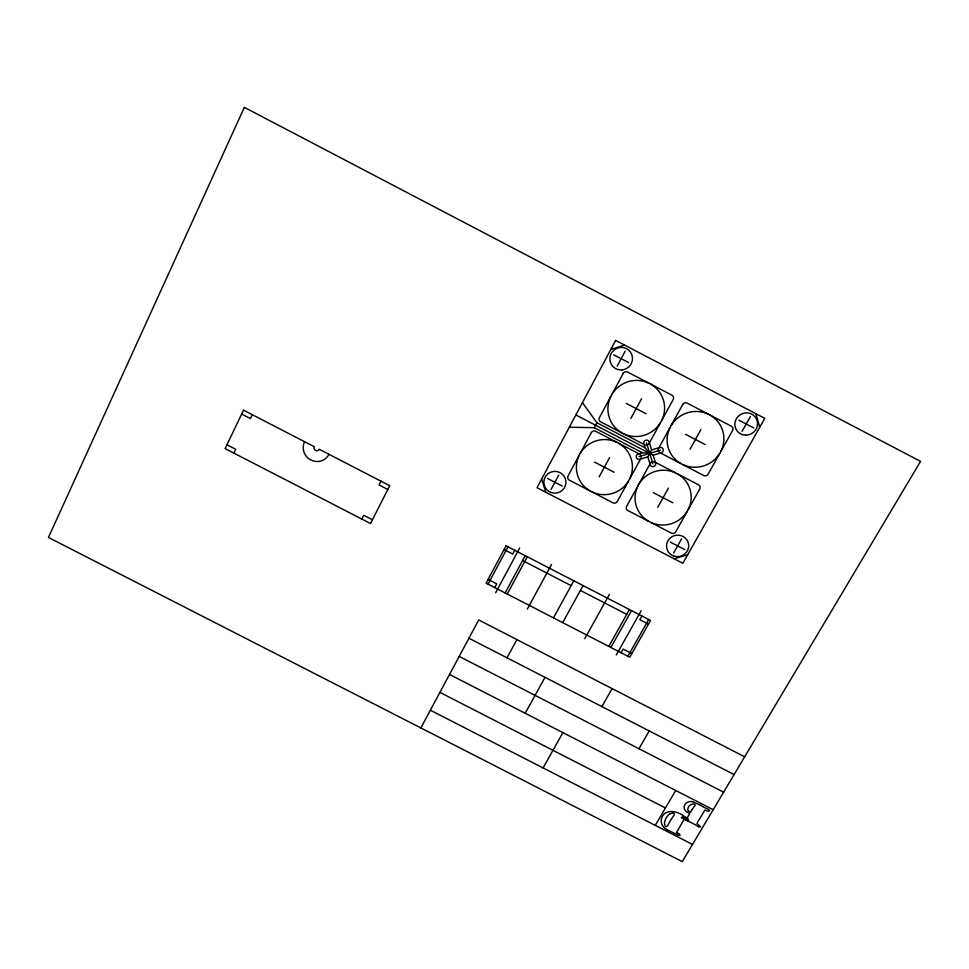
<?xml version="1.0" encoding="UTF-8"?>
<svg xmlns="http://www.w3.org/2000/svg" width="969" height="969" viewBox="0 0 969 969"><rect width="100%" height="100%" fill="white"/><g stroke="black" fill="none" stroke-linecap="round" stroke-linejoin="round"><path stroke-width="1.45" d="M233.88 453.104L235.709 449.289L226.952 444.771M252.303 414.696L250.45 418.56L241.656 414.017M361.8 519.057L363.714 515.29L372.411 519.784M380.999 481.193L379.073 484.997L387.818 489.515M688.632 820.852L688.063 819.205M488.037 584.137L507.974 546.795M494.759 587.602L496.746 583.895L488.097 579.426M514.745 550.283L512.734 554.038L504.037 549.544M420.861 727.937L478.722 619.954L744.664 756.813M495.656 592.798L519.65 548.03M551.046 489.466L558.774 475.052M617.144 366.197L625.187 351.178M505.152 592.955L525.198 555.685M569.312 427.232L594.251 427.692L596.904 422.75L582.43 402.644M507.247 594.033L527.306 556.775M527.318 609.113L551.543 564.503M599.121 476.869L609.622 457.513M630.855 418.426L641.575 398.695M507.005 657.806L516.913 639.601M553.469 617.871L573.793 580.794M596.904 422.75L645.088 447.823L649.714 453.395L642.386 452.741L638.159 454.049A2.798 2.737 -18.8 0 0 636.318 457.477A2.798 2.737 -18.8 0 0 639.746 459.294L647.813 456.871L651.628 449.931L659.719 447.484A2.81 2.75 -21.7 0 1 663.147 449.301A2.81 2.75 -21.7 0 1 661.294 452.741L653.215 455.224L575.865 414.962M562.686 622.619L583.072 585.579M525.174 713.257L545.014 677.343M584.743 638.716L609.38 594.385M657.745 507.32L668.44 488.085M690.013 449.253L700.914 429.655M608.786 646.384L629.438 609.537M543.088 767.933L562.904 732.612M610.87 647.462L631.534 610.627M616.284 654.971L641.139 610.797M673.625 553.02L681.619 538.8M742.048 431.411L750.381 416.597M621.177 652.779L623.237 649.121L631.836 653.554M641.914 615.981L639.819 619.688L648.467 624.145M627.888 656.231L648.661 619.47M601.919 706.595L612.093 688.584M638.971 748.722L649.218 730.917M655.25 825.358L675.708 790.486M669.627 814.154L672.207 813.052A3.258 3.028 0.6 0 1 673.612 813.209L674.376 813.73L674.024 815.123A20.192 18.859 1.3 0 1 673.467 816.007L672.765 817.037A22.638 21.039 -0.2 0 0 672.159 817.993A20.894 19.416 0 0 0 671.008 819.689L667.338 826.121L665.885 826.702A2.604 2.422 1.1 0 1 665.194 826.085L664.552 823.735A10.368 9.654 0.6 0 1 664.601 822.717A12.827 11.931 0.5 0 1 666.018 818.199A13.76 12.803 0.4 0 1 669.567 814.081M610.821 349.446L624.617 345.097M638.995 456.665L660.458 450.125M674.133 558.774L687.663 554.801M688.414 820.937L688.353 820.937A1.466 1.369 -0.2 0 1 687.615 820.828M682.455 816.891L681.219 817.691L686.888 820.416M682.879 817.037L682.975 817.073A12.282 11.458 -0.5 0 0 683.46 817.218A9.932 9.254 -0.4 0 0 684.235 817.557L684.744 817.775A9.896 9.205 0.3 0 1 685.519 818.102L687.057 818.102L689.746 813.572L688.693 813.027A10.284 9.593 -0.8 0 1 684.695 809.587L684.187 807.989A5.087 4.748 -0.5 0 1 684.332 805.869L685.253 804.1A6.189 5.766 -0.6 0 1 687.445 802.271L689.044 801.678A8.212 7.655 -0.6 0 1 694.301 802.368M699.993 805.057L694.264 802.429M439.914 692.387L665.449 807.976M678.227 833.51L676.992 832.88A1.235 1.151 0.6 0 1 676.532 832.565M430.357 710.216L692.508 844.435M468.923 638.232L734.102 774.558M459.197 656.401L723.613 792.182M449.519 674.448L713.172 809.709M522.582 560.554L571.141 585.639M580.407 590.424L626.737 614.358M700.296 805.203L700.587 805.348A15.964 14.862 -0.5 0 1 702.259 806.365L706.474 808.534A15.976 14.85 -0.8 0 1 708.291 809.309C711.949 811.392 707.019 811.78 705.347 810.072A1.296 1.211 -1.3 0 0 704.778 810.278L699.533 819.059A7.655 7.122 -0.6 0 1 699.255 819.459L699.109 819.665A14.184 13.178 -1.2 0 0 698.298 820.828L696.965 823.662A3.355 3.113 -0.8 0 0 697.825 824.244L700.635 826.811L698.952 827.066A19.356 18.023 -1.5 0 1 697.268 826.048L695.996 825.152A12.27 11.398 0.1 0 0 695.56 824.873L686.44 820.21A6.613 6.153 0.2 0 0 685.289 819.471L683.823 819.713L676.592 832.516M547.582 478.468L562.226 486.075M670.33 542.131L684.901 549.689M626.313 403.419L646.093 413.739M685.592 434.33L705.311 444.614M594.251 427.692L642.386 452.741M594.554 462.116L614.164 472.303M653.312 492.64L672.849 502.802M613.692 354.799L628.627 362.6M738.79 420.134L753.628 427.886M666.89 829.621L677.84 835.06A4.615 4.288 0.5 0 0 678.942 835.496L680.141 835.169L679.584 834.043A8.915 8.273 0.9 0 0 678.215 833.522M684.889 816.867C678.445 811.126 664.092 807.734 661.403 818.999A9.193 8.564 0.8 0 0 661.246 822.051L661.972 824.558A12.427 11.58 0.6 0 0 666.89 829.634M541.647 479.074L545.813 492.264M651.628 449.931L649.218 442.021A2.81 2.75 -21.8 0 0 645.754 440.241A2.81 2.75 -21.8 0 0 643.852 443.657L645.088 447.823M647.813 456.871L650.211 464.745A2.798 2.737 -19 0 0 653.675 466.513A2.798 2.737 -19 0 0 655.577 463.121L653.215 455.224M646.541 442.881L652.876 463.885M755.868 413.69L759.757 427.256M688.063 819.193A15.516 14.426 0.6 0 0 687.106 818.478L685.289 817.146A5.366 5.002 0.2 0 0 684.889 816.855M618.755 443.33A28.053 27.532 -12.5 0 1 629.62 478.94M628.421 481.108A28.053 27.532 -12.5 0 1 592.289 492.046M590.085 490.908A28.053 27.532 -12.5 0 1 579.087 455.478M580.261 453.298A28.053 27.532 -12.5 0 1 616.538 442.179M710.338 415.265A28.537 27.75 -25.5 0 1 720.888 451.312M719.652 453.504A28.537 27.75 -25.5 0 1 682.903 464.623M680.686 463.473A28.537 27.75 -25.5 0 1 670.003 427.62M671.214 425.415A28.537 27.75 -25.5 0 1 708.109 414.102M677.694 473.986A28.125 27.35 -15.4 0 1 688.281 509.428M687.069 511.571A28.125 27.35 -15.4 0 1 650.78 522.4M648.588 521.261A28.125 27.35 -15.4 0 1 637.868 486.014M639.055 483.846A28.125 27.35 -15.4 0 1 675.49 472.848M328.951 454.304A13.784 13.348 44.9 0 1 310.831 459.984A13.784 13.348 44.9 0 1 304.532 441.682M650.865 384.221A28.452 27.944 -28 0 1 661.694 420.449M660.47 422.654A28.452 27.944 -28 0 1 623.879 433.894M621.662 432.743A28.452 27.944 -28 0 1 610.7 396.709M611.887 394.48A28.452 27.944 -28 0 1 648.636 383.058M244.345 107.365L48.45 537.456L682.261 861.635L920.55 461.377L244.345 107.365M243.51 410.153L225.123 448.599L370.497 523.539L389.744 485.711L319.201 449.265A2.75 2.665 44.9 0 1 315.567 450.391A2.75 2.665 44.9 0 1 314.307 446.733L243.51 410.153M506.048 545.789L486.111 583.144L629.777 657.212L650.55 620.451L506.048 545.789M615.642 340.41L537.032 487.71L682.854 563.292L764.783 418.354L615.642 340.41M591.332 432.658L568.064 475.936A3.21 3.161 -4.6 0 0 569.397 480.2L612.929 502.79A3.21 3.137 -9.5 0 0 617.289 501.482L640.884 458.434A3.246 3.173 -18.6 0 0 639.588 454.134L595.717 431.302A3.246 3.198 -17.4 0 0 591.332 432.658M623.176 373.44L599.448 417.566A3.258 3.21 -22.5 0 0 600.78 421.903L644.712 444.771A3.258 3.186 -22 0 0 649.121 443.427L673.189 399.543A3.295 3.222 -31.3 0 0 671.88 395.158L627.609 372.048A3.295 3.234 -36 0 0 623.176 373.44M650.32 463.339L626.652 506.339A3.222 3.137 -10.6 0 0 627.948 510.578L671.372 533.107A3.222 3.125 -12.8 0 0 675.744 531.811L699.739 489.054A3.258 3.161 -19.3 0 0 698.467 484.766L654.717 462.007A3.246 3.173 -18.8 0 0 650.32 463.339M682.697 404.509L658.569 448.344A3.258 3.186 -21.9 0 0 659.865 452.656L703.676 475.476A3.27 3.173 -21.6 0 0 708.109 474.144L732.564 430.539A3.307 3.198 -28.1 0 0 731.304 426.178L687.154 403.128A3.295 3.222 -30.3 0 0 682.697 404.509M692.145 809.515L690.618 812.095A3.682 3.44 -0.6 0 1 689.625 811.743L689.565 811.719A3.258 3.028 -0.6 0 1 687.808 809.551A5.826 5.426 -0.7 0 1 691.163 804.561L692.69 803.991A2.859 2.665 -0.8 0 1 694.131 804.149L694.519 804.331A1.672 1.563 -0.8 0 1 695.076 804.742A1.26 1.175 -0.9 0 1 695.161 805.433L694.628 806.026A9.181 8.551 -1.2 0 0 694.07 806.814A10.441 9.714 -1.1 0 0 693.126 808.122L693.029 808.303A7.813 7.292 -0.4 0 1 692.145 809.515M745.718 435.142A11.446 11.047 -29.2 0 0 756.292 418.572A11.446 11.047 -29.2 0 0 736.646 418.281A11.446 11.047 -29.2 0 0 745.718 435.142M549.302 491.61A11.047 10.865 -0.4 0 0 565.957 482.356A11.047 10.865 -0.4 0 0 549.484 472.799A11.047 10.865 -0.4 0 0 549.302 491.61M622.013 369.916A11.386 11.204 -40.4 0 0 630.516 352.183A11.386 11.204 -40.4 0 0 610.979 353.939A11.386 11.204 -40.4 0 0 622.013 369.916M673.867 556.049A11.095 10.72 -11.8 0 0 688.523 543.851A11.095 10.72 -11.8 0 0 670.463 537.795A11.095 10.72 -11.8 0 0 673.867 556.049"/></g></svg>
